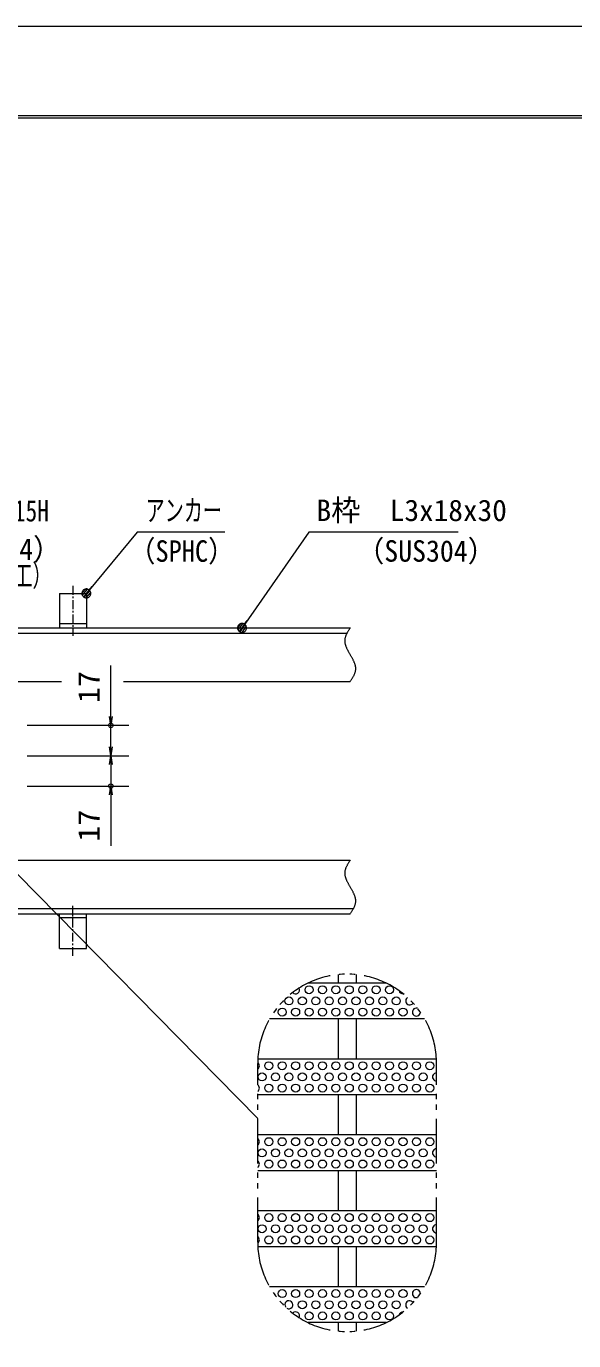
# Model space of a CAD drawing. Units: millimetres, scale not verified. Extents: x -1050 to 1050, y -742 to 742.
# Drawn here: x 3 to 309, y 7 to 742 of the extents above; entities that cross this region are included whole.
import ezdxf
from ezdxf.enums import TextEntityAlignment as Align

# ---------------------------------------------------------------- set-up
doc = ezdxf.new("R2010")
doc.units = ezdxf.units.MM
doc.header["$LTSCALE"] = 5
doc.header["$PDMODE"] = 32
doc.header["$PDSIZE"] = 2.5
doc.linetypes.add('CHAIN1', pattern=[8, 5, -1, 1, -1])
doc.linetypes.add('DOUBLE_CHAIN1', pattern=[8.8, 5, -1, 0.6, -0.6, 0.6, -1])
for name, color, linetype, lineweight in [('0-0_7-図\u3000枠', 4, 'Continuous', 9), ('0-1_寸法注釈', 2, 'Continuous', 9), ('0-2_ハッチング', 4, 'Continuous', 9), ('0-3_想像線', 134, 'DOUBLE_CHAIN1', 9), ('0-4_0', 2, 'Continuous', 9), ('0-5_DEFPOINTS', 134, 'Continuous', 9), ('0-6_枠', 7, 'Continuous', 9), ('0-7_蓋', 5, 'Continuous', 9), ('0-8_アンカー', 7, 'Continuous', 9)]:
    doc.layers.add(name, color=color, linetype=linetype, lineweight=lineweight)
doc.styles.add('ＭＳ ゴシック', font='')
doc.styles.get('ＭＳ ゴシック').set_extended_font_data('MS Gothic')

# ---------------------------------------------------------------- blocks, each defined once
blk = doc.blocks.new('_OPEN')
at = {"layer": '0-4_0'}
blk.add_line((0, 0), (-5, 0), dxfattribs=at)
blk.add_lwpolyline([(-5, 0.833), (0, 0), (-5, -0.833)], dxfattribs=at)
blk = doc.blocks.new('A$C5D7C781A')
at = {"layer": '0-8_アンカー'}
for p, q in [((0, 118.78), (0, 22.26)), ((0, 118.78), (75, 118.78)), ((75, 118.78), (75, 22.26)), ((75, 33.76), (0, 33.76)), ((0, 22.26), (75, 22.26))]:
    blk.add_line(p, q, dxfattribs=at)
at = {"layer": '0-8_アンカー', "color": 6, "linetype": 'CHAIN1'}
blk.add_line((37.5, 140.11), (37.5, 0), dxfattribs=at)
blk = doc.blocks.new('_Dot')
at = {"layer": '0-4_0'}
for p, q in [((-2.5, 0), (-5, 0)), ((2.445, 0.5), (-2.445, 0.5)), ((1.997, 1.5), (-1.997, 1.5)), ((2.289, -0.995), (-2.289, -0.995)), ((1.499, -1.995), (-1.499, -1.995))]:
    blk.add_line(p, q, dxfattribs=at)
for points in [[(2.5, 0), (2.48, 0.313), (2.421, 0.622), (2.324, 0.92), (2.191, 1.204), (2.023, 1.469), (1.822, 1.711), (1.594, 1.926), (1.34, 2.111), (1.064, 2.262), (0.773, 2.378), (0.468, 2.456), (0.157, 2.495), (-0.157, 2.495), (-0.468, 2.456), (-0.773, 2.378), (-1.064, 2.262), (-1.34, 2.111), (-1.594, 1.926), (-1.822, 1.711), (-2.023, 1.469), (-2.191, 1.204), (-2.324, 0.92), (-2.421, 0.622), (-2.48, 0.313), (-2.5, 0), (0, 0)], [(-2.5, 0), (-2.48, -0.313), (-2.421, -0.622), (-2.324, -0.92), (-2.191, -1.204), (-2.023, -1.469), (-1.822, -1.711), (-1.594, -1.926), (-1.34, -2.111), (-1.064, -2.262), (-0.773, -2.378), (-0.468, -2.456), (-0.157, -2.495), (0.157, -2.495), (0.468, -2.456), (0.773, -2.378), (1.064, -2.262), (1.34, -2.111), (1.594, -1.926), (1.822, -1.711), (2.023, -1.469), (2.191, -1.204), (2.324, -0.92), (2.421, -0.622), (2.48, -0.313), (2.5, 0), (0, 0)]]:
    blk.add_lwpolyline(points, close=True, dxfattribs=at)

msp = doc.modelspace()

# ---------------------------------------------------------------- linework, layer by layer
at = {"layer": '0-0_7-図\u3000枠'}
msp.add_line((-973.75, 691.25), (998.75, 691.25), dxfattribs=at)
msp.add_lwpolyline([(-975, 692.5), (1000, 692.5), (1000, -692.5)], dxfattribs=at)
at = {"layer": '0-1_寸法注釈'}
for p, q in [((50.27, 356.34), (50.27, 384.877)), ((3.464, 351.34), (60.27, 351.34)), ((50.27, 334.34), (50.27, 351.34)), ((50.27, 339.34), (50.27, 344.34)), ((3.464, 334.34), (60.27, 334.34)), ((3.464, 334.34), (60.27, 334.34)), ((50.27, 334.34), (50.27, 317.34)), ((50.27, 329.34), (50.27, 324.34)), ((3.464, 317.34), (60.27, 317.34)), ((50.27, 312.34), (50.27, 283.803)), ((132.348, 131.366), (-29.213, 295.834))]:
    msp.add_line(p, q, dxfattribs=at)
for points in [[(114.013, 459.333), (64.96, 459.333), (37.237, 425.903)], [(244.332, 459.333), (160.982, 459.333), (124.199, 406.653)]]:
    msp.add_lwpolyline(points, dxfattribs=at)
at = {"layer": '0-2_ハッチング'}
for centre in [(149.815, 197.088), (157.315, 197.088), (161.065, 203.338), (164.815, 197.088), (168.565, 203.338), (172.315, 197.088), (176.065, 203.338), (179.815, 197.088), (183.565, 203.338), (187.315, 197.088), (191.065, 203.338), (194.815, 197.088), (198.565, 203.338), (202.315, 197.088), (206.065, 203.338), (209.815, 197.088), (146.065, 190.838), (153.565, 190.838), (161.065, 190.838), (168.565, 190.838), (176.065, 190.838), (183.565, 190.838), (191.065, 190.838), (198.565, 190.838), (206.065, 190.838), (213.565, 190.838), (138.565, 160.838), (146.065, 160.838), (153.565, 160.838), (161.065, 160.838), (168.565, 160.838), (176.065, 160.838), (183.565, 160.838), (191.065, 160.838), (198.565, 160.838), (206.065, 160.838), (213.565, 160.838), (221.065, 160.838), (228.565, 160.838), (134.815, 154.588), (142.315, 154.588), (149.815, 154.588), (157.315, 154.588), (164.815, 154.588), (172.315, 154.588), (179.815, 154.588), (187.315, 154.588), (194.815, 154.588), (202.315, 154.588), (209.815, 154.588), (217.315, 154.588), (224.815, 154.588), (138.565, 148.338), (146.065, 148.338), (153.565, 148.338), (161.065, 148.338), (168.565, 148.338), (176.065, 148.338), (183.565, 148.338), (191.065, 148.338), (198.565, 148.338), (206.065, 148.338), (213.565, 148.338), (221.065, 148.338), (228.565, 148.338), (138.565, 118.338), (146.065, 118.338), (153.565, 118.338), (161.065, 118.338), (168.565, 118.338), (176.065, 118.338), (183.565, 118.338), (191.065, 118.338), (198.565, 118.338), (206.065, 118.338), (213.565, 118.338), (221.065, 118.338), (228.565, 118.338), (134.815, 112.088), (142.315, 112.088), (149.815, 112.088), (157.315, 112.088), (164.815, 112.088), (172.315, 112.088), (179.815, 112.088), (187.315, 112.088), (194.815, 112.088), (202.315, 112.088), (209.815, 112.088), (217.315, 112.088), (224.815, 112.088), (138.565, 105.838), (146.065, 105.838), (153.565, 105.838), (161.065, 105.838), (168.565, 105.838), (176.065, 105.838), (183.565, 105.838), (191.065, 105.838), (198.565, 105.838), (206.065, 105.838), (213.565, 105.838), (221.065, 105.838), (228.565, 105.838), (138.565, 75.838), (146.065, 75.838), (153.565, 75.838), (161.065, 75.838), (168.565, 75.838), (176.065, 75.838), (183.565, 75.838), (191.065, 75.838), (198.565, 75.838), (206.065, 75.838), (213.565, 75.838), (221.065, 75.838), (228.565, 75.838), (134.815, 69.588), (142.315, 69.588), (149.815, 69.588), (157.315, 69.588), (164.815, 69.588), (172.315, 69.588), (179.815, 69.588), (187.315, 69.588), (194.815, 69.588), (202.315, 69.588), (209.815, 69.588), (217.315, 69.588), (224.815, 69.588), (138.565, 63.338), (146.065, 63.338), (153.565, 63.338), (161.065, 63.338), (168.565, 63.338), (176.065, 63.338), (183.565, 63.338), (191.065, 63.338), (198.565, 63.338), (206.065, 63.338), (213.565, 63.338), (221.065, 63.338), (228.565, 63.338), (146.065, 33.338), (153.565, 33.338), (161.065, 33.338), (168.565, 33.338), (176.065, 33.338), (183.565, 33.338), (191.065, 33.338), (198.565, 33.338), (206.065, 33.338), (213.565, 33.338), (157.315, 27.088), (161.065, 20.838), (164.815, 27.088), (168.565, 20.838), (172.315, 27.088), (176.065, 20.838), (179.815, 27.088), (183.565, 20.838), (187.315, 27.088), (191.065, 20.838), (194.815, 27.088), (198.565, 20.838), (202.315, 27.088), (206.065, 20.838), (209.815, 27.088)]:
    msp.add_circle(centre, 2.25, dxfattribs=at)
for centre, start, end in [((153.565, 203.338), 223.82062, 25.99136), ((213.565, 203.338), 193.97119, 271.79337), ((217.315, 197.088), 122.77812, 327.27562), ((221.065, 190.838), 75.29894, 357.89358), ((131.065, 160.838), 304.75989, 55.24011), ((232.315, 154.588), 89.16442, 270.83558), ((131.065, 148.338), 304.75989, 55.24011), ((131.065, 118.338), 304.75989, 55.24011), ((232.315, 112.088), 89.16442, 270.83558), ((131.065, 105.838), 304.75989, 55.24011), ((131.065, 75.838), 304.75989, 55.24011), ((232.315, 69.588), 89.16442, 270.83558), ((131.065, 63.338), 304.75989, 55.24011), ((221.065, 33.338), 2.10642, 284.70106), ((149.815, 27.088), 237.41099, 216.77354), ((153.565, 20.838), 334.00864, 136.17938), ((213.565, 20.838), 88.20663, 166.02881), ((217.315, 27.088), 32.72438, 237.22188)]:
    msp.add_arc(centre, 2.25, start, end, dxfattribs=at)
at = {"layer": '0-3_想像線'}
for p, q in [((132.348, 62.088), (132.348, 162.088)), ((232.348, 62.088), (232.348, 162.088))]:
    msp.add_line(p, q, dxfattribs=at)
for points in [[(184.085, 405.84), (183.894, 405.547), (183.704, 405.253), (183.514, 404.96), (183.327, 404.666), (183.143, 404.372), (182.962, 404.079), (182.784, 403.785), (182.611, 403.491), (182.444, 403.196), (182.282, 402.902), (182.126, 402.607), (181.978, 402.312), (181.838, 402.017), (181.706, 401.722), (181.583, 401.426), (181.47, 401.13), (181.367, 400.834), (181.276, 400.537), (181.195, 400.239), (181.128, 399.942), (181.073, 399.644), (181.032, 399.345), (181.005, 399.046), (180.993, 398.746), (180.995, 398.446), (181.011, 398.146), (181.04, 397.845), (181.082, 397.543), (181.136, 397.241), (181.201, 396.939), (181.277, 396.637), (181.364, 396.334), (181.461, 396.03), (181.567, 395.727), (181.682, 395.423), (181.805, 395.118), (181.935, 394.814), (182.073, 394.509), (182.218, 394.204)], [(182.218, 394.204), (182.368, 393.899), (182.524, 393.594), (182.685, 393.288), (182.851, 392.982), (183.02, 392.677), (183.192, 392.371), (183.367, 392.065), (183.545, 391.759), (183.724, 391.452), (183.904, 391.146), (184.085, 390.84)], [(185.952, 387.476), (185.802, 387.781), (185.646, 388.086), (185.485, 388.392), (185.319, 388.698), (185.15, 389.003), (184.978, 389.309), (184.802, 389.615), (184.625, 389.921), (184.446, 390.228), (184.266, 390.534), (184.085, 390.84)], [(184.085, 375.84), (184.276, 376.133), (184.466, 376.427), (184.655, 376.72), (184.843, 377.014), (185.027, 377.308), (185.208, 377.601), (185.386, 377.895), (185.559, 378.189), (185.726, 378.484), (185.888, 378.778), (186.043, 379.073), (186.192, 379.368), (186.332, 379.663), (186.464, 379.958), (186.587, 380.254), (186.7, 380.55), (186.803, 380.847), (186.894, 381.143), (186.974, 381.441), (187.042, 381.738), (187.097, 382.036), (187.138, 382.335), (187.165, 382.634), (187.177, 382.934), (187.175, 383.234), (187.159, 383.534), (187.13, 383.835), (187.088, 384.137), (187.034, 384.439), (186.969, 384.741), (186.892, 385.043), (186.806, 385.346), (186.709, 385.65), (186.603, 385.953), (186.488, 386.257), (186.365, 386.562), (186.234, 386.866), (186.097, 387.171), (185.952, 387.476)], [(184.085, 275.84), (183.894, 275.547), (183.704, 275.253), (183.514, 274.96), (183.327, 274.666), (183.143, 274.372), (182.962, 274.079), (182.784, 273.785), (182.611, 273.491), (182.444, 273.196), (182.282, 272.902), (182.126, 272.607), (181.978, 272.312), (181.838, 272.017), (181.706, 271.722), (181.583, 271.426), (181.47, 271.13), (181.367, 270.834), (181.276, 270.537), (181.195, 270.239), (181.128, 269.942), (181.073, 269.644), (181.032, 269.345), (181.005, 269.046), (180.993, 268.746), (180.995, 268.446), (181.011, 268.146), (181.04, 267.845), (181.082, 267.543), (181.136, 267.241), (181.201, 266.939), (181.277, 266.637), (181.364, 266.334), (181.461, 266.03), (181.567, 265.727), (181.682, 265.423), (181.805, 265.118), (181.935, 264.814), (182.073, 264.509), (182.218, 264.204)], [(182.218, 264.204), (182.368, 263.899), (182.524, 263.594), (182.685, 263.288), (182.851, 262.982), (183.02, 262.677), (183.192, 262.371), (183.367, 262.065), (183.545, 261.759), (183.724, 261.452), (183.904, 261.146), (184.085, 260.84)], [(185.952, 257.476), (185.802, 257.781), (185.646, 258.086), (185.485, 258.392), (185.319, 258.698), (185.15, 259.003), (184.978, 259.309), (184.802, 259.615), (184.625, 259.921), (184.446, 260.228), (184.266, 260.534), (184.085, 260.84)], [(184.085, 245.84), (184.276, 246.133), (184.466, 246.427), (184.655, 246.72), (184.843, 247.014), (185.027, 247.308), (185.208, 247.601), (185.386, 247.895), (185.559, 248.189), (185.726, 248.484), (185.888, 248.778), (186.043, 249.073), (186.192, 249.368), (186.332, 249.663), (186.464, 249.958), (186.587, 250.254), (186.7, 250.55), (186.803, 250.847), (186.894, 251.143), (186.974, 251.441), (187.042, 251.738), (187.097, 252.036), (187.138, 252.335), (187.165, 252.634), (187.177, 252.934), (187.175, 253.234), (187.159, 253.534), (187.13, 253.835), (187.088, 254.137), (187.034, 254.439), (186.969, 254.741), (186.892, 255.043), (186.806, 255.346), (186.709, 255.65), (186.603, 255.953), (186.488, 256.257), (186.365, 256.562), (186.234, 256.866), (186.097, 257.171), (185.952, 257.476)]]:
    msp.add_lwpolyline(points, dxfattribs=at)
for centre, start, end in [((182.348, 162.088), 0, 180), ((182.348, 62.088), 180, 0)]:
    msp.add_arc(centre, 50, start, end, dxfattribs=at)
at = {"layer": '0-5_DEFPOINTS'}
msp.add_lwpolyline([(-1050, -742.5), (-1050, 742.5), (1050, 742.5), (1050, -742.5)], close=True, dxfattribs=at)
for p in [(50.27, 351.34), (50.27, 317.34)]:
    msp.add_point(p, dxfattribs=at)
at = {"layer": '0-6_枠'}
for p, q in [((-520.915, 405.84), (184.085, 405.84)), ((-517.915, 402.84), (182.249, 402.84)), ((-15.915, 375.84), (22.721, 375.84)), ((57.444, 375.84), (184.085, 375.84)), ((-15.915, 275.84), (184.085, 275.84)), ((-520.915, 245.84), (184.085, 245.84)), ((-517.915, 248.84), (185.921, 248.84))]:
    msp.add_line(p, q, dxfattribs=at)
at = {"layer": '0-7_蓋'}
for p, q in [((204.142, 207.088), (160.553, 207.088)), ((177.348, 211.837), (177.348, 207.088)), ((187.348, 211.837), (187.348, 207.088)), ((225.649, 187.088), (139.046, 187.088)), ((177.348, 187.088), (177.348, 164.588)), ((187.348, 187.088), (187.348, 164.588)), ((232.285, 164.588), (132.41, 164.588)), ((232.348, 144.588), (132.348, 144.588)), ((177.348, 144.588), (177.348, 122.088)), ((187.348, 144.588), (187.348, 122.088)), ((232.348, 122.088), (132.348, 122.088)), ((232.348, 102.088), (132.348, 102.088)), ((177.348, 102.088), (177.348, 79.588)), ((187.348, 102.088), (187.348, 79.588)), ((232.348, 79.588), (132.348, 79.588)), ((232.285, 59.588), (132.41, 59.588)), ((177.348, 59.588), (177.348, 37.088)), ((187.348, 59.588), (187.348, 37.088)), ((225.649, 37.088), (139.046, 37.088)), ((204.142, 17.088), (160.553, 17.088)), ((177.348, 17.088), (177.348, 12.338)), ((187.348, 17.088), (187.348, 12.338))]:
    msp.add_line(p, q, dxfattribs=at)

# ---------------------------------------------------------------- block references
at = {"layer": '0-1_寸法注釈'}
for name, p, rotation in [('_Dot', (36.585, 425.144), 229.33113), ('_Dot', (123.616, 405.84), 234.35189), ('_OPEN', (50.27, 351.34), 270), ('_OPEN', (50.27, 334.34), 270), ('_OPEN', (50.27, 334.34), 90), ('_OPEN', (50.27, 317.34), 90)]:
    msp.add_blockref(name, p, dxfattribs=dict(at, rotation=rotation))
at = {"layer": '0-8_アンカー', "xscale": 0.2, "yscale": 0.2}
msp.add_blockref('A$C5D7C781A', (21.585, 401.388), dxfattribs=at)
at = {"layer": '0-8_アンカー', "xscale": -0.2, "yscale": 0.2, "rotation": 180}
msp.add_blockref('A$C5D7C781A', (21.585, 250.292), dxfattribs=at)

# ---------------------------------------------------------------- texts
at = {"layer": '0-1_寸法注釈', "color": 7, "style": 'ＭＳ ゴシック'}
for s, height, width, p in [('エンドバー\u3000TB15H', 12.03, 0.8, (-95.828, 461.801)), ('アンカー', 12.02, 0.65, (69.737, 462.02)), ('（SUS304）', 12.02, 0.95, (-55.349, 440.246)), ('（SPHC）', 12.02, 0.9, (60.464, 439.23)), ('（SUS304）', 12.02, 0.95, (187.553, 439.284)), ('（コラムドット加工）', 12.02, 0.65, (-89.436, 425.56))]:
    msp.add_text(s, height=height, dxfattribs=dict(at, width=width)).set_placement(p, align=Align.BOTTOM_LEFT)
msp.add_text('B枠\u3000L3x18x30', height=12.02, dxfattribs=at).set_placement((165.235, 462.02), align=Align.BOTTOM_LEFT)
at = {"layer": '0-1_寸法注釈', "color": 7, "style": 'ＭＳ ゴシック', "width": 1.1}
for p in [(47.583, 363.72), (47.583, 286.183)]:
    msp.add_text('17', height=12.02, rotation=90, dxfattribs=at).set_placement(p, align=Align.BOTTOM_LEFT)

doc.saveas('drawing.dxf')
